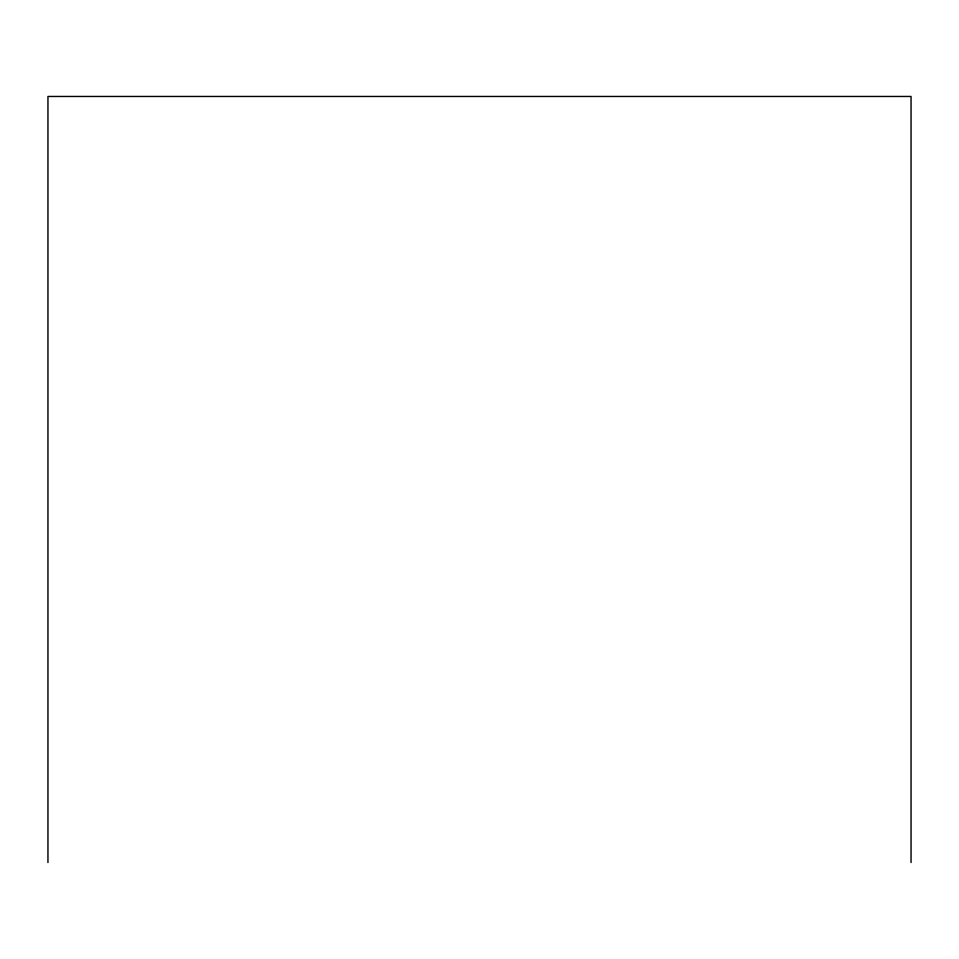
<?xml version="1.0" encoding="UTF-8"?>
<svg xmlns="http://www.w3.org/2000/svg" width="959" height="959" viewBox="0 0 959 959"><rect width="100%" height="100%" fill="white"/><g stroke="black" fill="none" stroke-linecap="round" stroke-linejoin="round"><path stroke-width="1.44" d="M911.05 862.537L911.05 96.463L47.95 96.463L47.95 862.537"/></g></svg>
